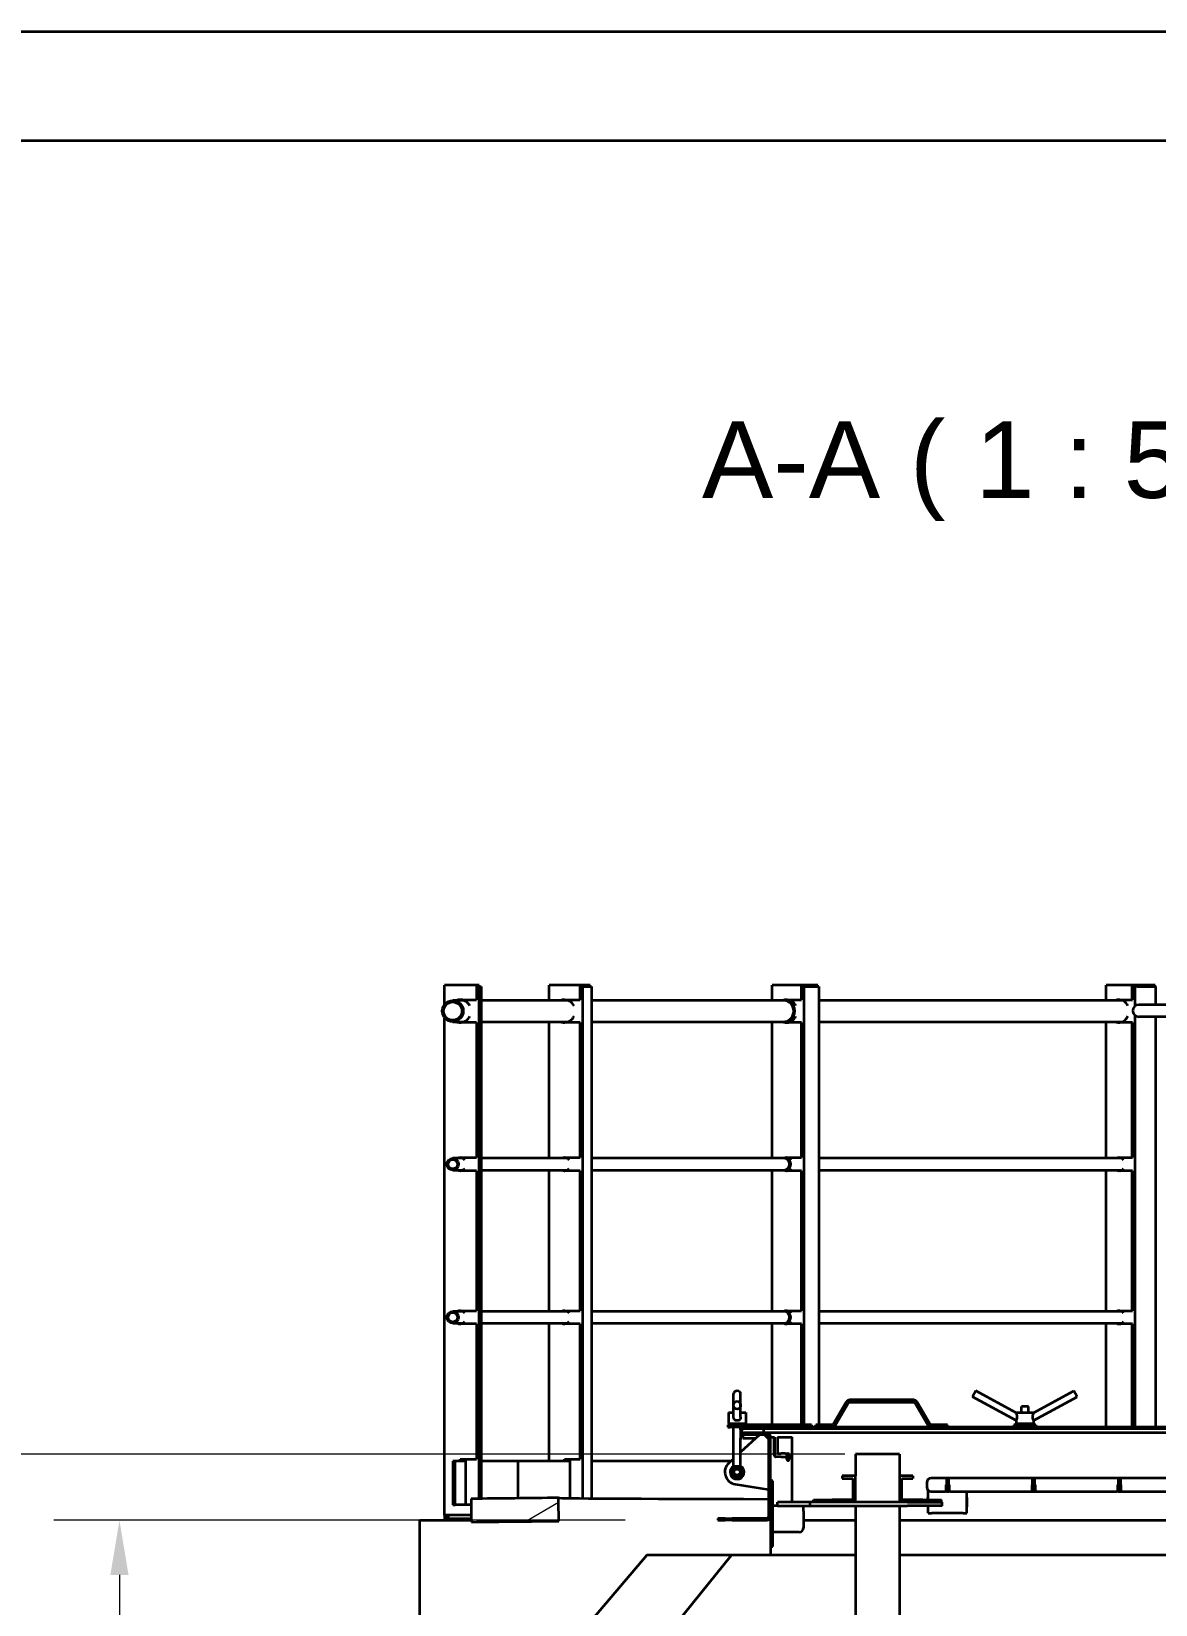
# Model space of a CAD drawing. Header units: millimetres. Extents: x 0 to 42050, y 0 to 29700.
# Drawn here: x 2820 to 5390, y 26104 to 29700 of the extents above; entities that cross this region are included whole.
import ezdxf

# ---------------------------------------------------------------- set-up
doc = ezdxf.new("R2010")
doc.units = ezdxf.units.MM
doc.header["$LTSCALE"] = 50
doc.layers.get('0').update_dxf_attribs({"lineweight": 18})
for name, color, linetype, lineweight in [('Border', 7, 'Continuous', 35), ('Dimension', 7, 'Continuous', 18), ('Hatch', 7, 'Continuous', 18), ('Symbol', 7, 'Continuous', 18), ('Visible', 7, 'Continuous', 35)]:
    doc.layers.add(name, color=color, linetype=linetype, lineweight=lineweight)
doc.styles.add('Label Text', font='arial.ttf')
doc.styles.add('Title', font='arial.ttf')
doc.dimstyles.new('Default - Method 2b', dxfattribs={"dimscale": 50, "dimtxt": 3, "dimasz": 2.5, "dimexe": 3, "dimexo": 0.5, "dimgap": 0.7, "dimtad": 0, "dimtoh": 1, "dimdec": 1, "dimrnd": 1e-08, "dimtxsty": 'Title', "dimcen": 0.09, "dimdle": 10, "dimclrd": 256, "dimclre": 256, "dimclrt": 7, "dimadec": 0, "dimazin": 2, "dimtfac": 0.833333, "dimtdec": 1, "dimtmove": 0, "dimatfit": 3, "dimfxl": 1, "dimtolj": 1, "dimlwd": -1, "dimlwe": -1, "dimarcsym": 0})
pattern_1 = [(100.0002, (0, 0), (-156.33815, -27.5671), [])]
pattern_2 = [(25, (0, 0), (-67.09065, 143.8764), [])]
pattern_3 = [(115.0002, (0, 0), (-143.8761, -67.0912), [])]

# ---------------------------------------------------------------- blocks, each defined once
blk = doc.blocks.new('Borders Bigadan Border')
at = {"layer": 'Border'}
for p, q in [((0, 594), (841, 594)), ((836, 589), (20, 589))]:
    blk.add_line(p, q, dxfattribs=at)
blk = doc.blocks.new('*D28')
at = {"layer": 'Defpoints', "color": 0, "transparency": 16777216}
for p in [(3020.9, 26296.3), (4202.4, 26296.3), (3438.2, 19936.3)]:
    blk.add_point(p, dxfattribs=at)
at = {"layer": 'Dimension', "transparency": 16777216}
for p, q in [((4177.4, 26296.3), (2870.9, 26296.3)), ((3020.9, 26171.3), (3020.9, 23375.5)), ((3020.9, 20061.3), (3020.9, 22857.2)), ((3413.2, 19936.3), (2870.9, 19936.3))]:
    blk.add_line(p, q, dxfattribs=at)
for points in [[(3000, 26171.3), (3041.7, 26171.3), (3020.9, 26296.3)], [(3000, 20061.3), (3041.7, 20061.3), (3020.9, 19936.3)]]:
    blk.add_solid(points, dxfattribs=at)
at = {"layer": 'Dimension', "color": 7, "transparency": 16777216, "insert": (3097.5, 22892.2), "char_height": 150, "attachment_point": 7, "rotation": 90, "style": 'Title'}
blk.add_mtext('\\A1;6360', dxfattribs=at)
blk = doc.blocks.new('*D29')
at = {"layer": 'Defpoints', "color": 0, "transparency": 16777216}
for p in [(4704.5, 26447.8), (2438.2, 19936.3), (3438.2, 19936.3)]:
    blk.add_point(p, dxfattribs=at)
at = {"layer": 'Dimension', "transparency": 16777216}
for p, q in [((4679.5, 26447.8), (2288.2, 26447.8)), ((2438.2, 26322.8), (2438.2, 23437)), ((2438.2, 20061.3), (2438.2, 22947.1)), ((3413.2, 19936.3), (2288.2, 19936.3))]:
    blk.add_line(p, q, dxfattribs=at)
for points in [[(2417.3, 26322.8), (2459, 26322.8), (2438.2, 26447.8)], [(2417.3, 20061.3), (2459, 20061.3), (2438.2, 19936.3)]]:
    blk.add_solid(points, dxfattribs=at)
at = {"layer": 'Dimension', "color": 7, "transparency": 16777216, "insert": (2514.7, 22982.1), "char_height": 150, "attachment_point": 7, "rotation": 90, "style": 'Title'}
blk.add_mtext('\\A1;6511', dxfattribs=at)

msp = doc.modelspace()

# ---------------------------------------------------------------- hatches: boundary and pattern name
at = {"layer": 'Hatch'}
h = msp.add_hatch(dxfattribs=at)
h.set_pattern_fill('ANSI31', color=256, scale=1270, style=0)
h.set_pattern_definition([(45, (0, 0), (-112.2532, 112.2532), [])])
edge = h.paths.add_edge_path()
edge.add_ellipse((3783.16, 27460.34), major_axis=(24.15, 0), ratio=1, start_angle=0, end_angle=360)
edge = h.paths.add_edge_path(flags=0)
edge.add_ellipse((3783.16, 27460.34), major_axis=(-20.9, 0), ratio=1, start_angle=0, end_angle=360)
h = msp.add_hatch(dxfattribs=at)
h.set_pattern_fill('ANSI31', color=256, scale=1270, angle=90.00021, style=0)
h.set_pattern_definition([(135.0002, (0, 0), (-112.2528, -112.2536), [])])
edge = h.paths.add_edge_path()
edge.add_ellipse((3783.16, 27110.34), major_axis=(13.45, 0), ratio=1, start_angle=0, end_angle=360)
edge = h.paths.add_edge_path(flags=0)
edge.add_ellipse((3783.16, 27110.34), major_axis=(-10.8, 0), ratio=1, start_angle=0, end_angle=360)
h = msp.add_hatch(dxfattribs=at)
h.set_pattern_fill('ANSI31', color=256, scale=1270, angle=14.99998, style=0)
h.set_pattern_definition([(60, (0, 0), (-137.4815, 79.37505), [])])
edge = h.paths.add_edge_path()
edge.add_ellipse((3783.16, 26760.34), major_axis=(13.45, 0), ratio=1, start_angle=0, end_angle=360)
edge = h.paths.add_edge_path(flags=0)
edge.add_ellipse((3783.16, 26760.34), major_axis=(-10.8, 0), ratio=1, start_angle=0, end_angle=360)
h = msp.add_hatch(dxfattribs=at)
h.set_pattern_fill('ANSI31', color=256, scale=1270, angle=55.00018, style=0)
h.set_pattern_definition(pattern_1)
edge = h.paths.add_edge_path()
edge.add_ellipse((4433.51, 26559.17), major_axis=(0, 9.1), ratio=0.8790755, start_angle=0, end_angle=360)
h = msp.add_hatch(dxfattribs=at)
h.set_pattern_fill('ANSI31', color=256, scale=1270, angle=55.00018, style=0)
h.set_pattern_definition(pattern_1)
edge = h.paths.add_edge_path()
edge.add_line((4444.51, 26484.34), (4444.51, 26503.34))
edge.add_ellipse((4447.51, 26503.34), major_axis=(0, 3), ratio=1, start_angle=0, end_angle=90, ccw=False)
edge.add_line((4447.51, 26506.34), (6371.51, 26506.34))
edge.add_ellipse((6371.51, 26503.34), major_axis=(3, 0), ratio=1, start_angle=0, end_angle=90, ccw=False)
edge.add_line((6374.51, 26503.34), (6374.51, 26484.34))
edge.add_line((6374.51, 26484.34), (6377.51, 26484.34))
edge.add_line((6377.51, 26484.34), (6377.51, 26503.34))
edge.add_ellipse((6371.51, 26503.34), major_axis=(0, 6), ratio=1, start_angle=270, end_angle=360)
edge.add_line((6371.51, 26509.34), (4447.51, 26509.34))
edge.add_ellipse((4447.51, 26503.34), major_axis=(-6, 0), ratio=1, start_angle=270, end_angle=360)
edge.add_line((4441.51, 26503.34), (4441.51, 26484.34))
edge.add_line((4441.51, 26484.34), (4444.51, 26484.34))
h = msp.add_hatch(dxfattribs=at)
h.set_pattern_fill('ANSI31', color=256, scale=1270, angle=-35, style=0)
h.set_pattern_definition([(10, (0, 0), (-27.56665, 156.3382), [])])
h.paths.add_polyline_path([(4444.51, 26506.34), (4444.51, 26503.34), (4444.51, 26496.34), (4449.51, 26496.34), (4494.51, 26496.34), (4494.51, 26506.34), (4447.51, 26506.34)])
h = msp.add_hatch(dxfattribs=at)
h.set_pattern_fill('ANSI31', color=256, scale=1270, angle=-20, style=0)
h.set_pattern_definition(pattern_2)
edge = h.paths.add_edge_path()
edge.add_line((4422.51, 26300.34), (4422.51, 26296.34))
edge.add_line((4422.51, 26296.34), (4501.51, 26296.34))
edge.add_ellipse((4501.51, 26304.34), major_axis=(8, 0), ratio=1, start_angle=270, end_angle=360)
edge.add_line((4509.51, 26304.34), (4509.51, 26386.34))
edge.add_line((4509.51, 26386.34), (4509.51, 26488.34))
edge.add_ellipse((4501.51, 26488.34), major_axis=(8, 0), ratio=1, start_angle=0, end_angle=90)
edge.add_line((4501.51, 26496.34), (4449.51, 26496.34))
edge.add_line((4449.51, 26496.34), (4449.51, 26492.34))
edge.add_line((4449.51, 26492.34), (4501.51, 26492.34))
edge.add_ellipse((4501.51, 26488.34), major_axis=(4, 0), ratio=1, start_angle=0, end_angle=90, ccw=False)
edge.add_line((4505.51, 26488.34), (4505.51, 26304.34))
edge.add_ellipse((4501.51, 26304.34), major_axis=(0, -4), ratio=1, start_angle=0, end_angle=90, ccw=False)
edge.add_line((4501.51, 26300.34), (4422.51, 26300.34))
h = msp.add_hatch(dxfattribs=at)
h.set_pattern_fill('ANSI31', color=256, scale=1270, angle=75.00018, style=0)
h.set_pattern_definition([(120.0002, (0, 0), (-137.4813, -79.3754), [])])
h.paths.add_polyline_path([(3788.66, 26331.34), (3788.66, 26431.34), (3783.66, 26431.34), (3783.66, 26331.34)])
h = msp.add_hatch(dxfattribs=at)
h.set_pattern_fill('ANSI31', color=256, scale=1270, angle=70.00021, style=0)
h.set_pattern_definition(pattern_3)
h.paths.add_polyline_path([(4509.51, 26236.34), (4515.51, 26236.34), (4515.51, 26386.34), (4509.51, 26386.34), (4509.51, 26304.34)])
h = msp.add_hatch(dxfattribs=at)
h.set_pattern_fill('ANSI31', color=256, scale=1270, angle=70.00021, style=0)
h.set_pattern_definition(pattern_3)
h.paths.add_polyline_path([(4918.01, 26362.34), (4918.01, 26392.34), (4912.01, 26392.34), (4912.01, 26362.34)])
h = msp.add_hatch(dxfattribs=at)
h.set_pattern_fill('ANSI31', color=256, scale=1270, angle=-5.00002, style=0)
h.set_pattern_definition([(40, (0, 0), (-102.0425, 121.6096), [])])
h.paths.add_polyline_path([(5114.51, 26362.34), (5114.51, 26392.34), (5108.51, 26392.34), (5108.51, 26362.34)])
h = msp.add_hatch(dxfattribs=at)
h.set_pattern_fill('ANSI31', color=256, scale=1270, angle=85.00025, style=0)
h.set_pattern_definition([(130.00025, (0, 0), (-121.6091, -102.0431), [])])
h.paths.add_polyline_path([(5310.85, 26362.34), (5310.85, 26392.34), (5304.85, 26392.34), (5304.85, 26362.34)])
h = msp.add_hatch(dxfattribs=at)
h.set_pattern_fill('ANSI31', color=256, scale=1270, angle=-14.99998, style=0)
h.set_pattern_definition([(30, (0, 0), (-79.3751, 137.4815), [])])
h.paths.add_polyline_path([(4025.66, 26294.56), (4025.07, 26347.55), (3825.09, 26345.31), (3825.69, 26292.32)])
h = msp.add_hatch(dxfattribs=at)
h.set_pattern_fill('ANSI31', color=256, scale=1270, angle=-20, style=0)
h.set_pattern_definition(pattern_2)
h.paths.add_polyline_path([(4406.51, 26296.34), (4406.51, 26300.34), (4389.51, 26300.34), (4389.51, 26296.34)])

# ---------------------------------------------------------------- linework, layer by layer
at = {"layer": 'Visible', "color": 9, "true_color": 0xc0c0c0}
for p, q in [((3837.2, 27519.34), (3764.39, 27519.34)), ((3764.39, 27475.54), (3764.39, 27519.34)), ((3843.67, 27519.34), (3837.2, 27519.34)), ((3837.2, 27519.34), (3837.2, 27486.34)), ((3837.42, 27516.34), (3837.42, 27486.34)), ((3837.56, 27516.34), (3837.42, 27516.34)), ((3837.56, 27516.34), (3842.55, 27516.34)), ((3842.55, 27516.34), (3842.55, 26345.51)), ((3843.2, 27516.34), (3842.55, 27516.34)), ((3843.2, 27516.34), (3847.65, 27516.34)), ((3843.67, 27516.34), (3843.67, 27519.34)), ((3847.65, 27516.34), (3848.3, 27516.34)), ((3848.3, 27516.34), (3848.3, 26345.57)), ((4074.13, 27519.34), (4003.55, 27519.34)), ((4003.55, 27484.49), (4003.55, 27519.34)), ((4097.09, 27519.34), (4074.13, 27519.34)), ((4074.13, 27519.34), (4074.13, 27486.34)), ((4074.9, 27516.34), (4074.9, 27486.34)), ((4075.41, 27516.34), (4074.9, 27516.34)), ((4075.41, 27516.34), (4080.24, 27516.34)), ((4080.24, 27516.34), (4080.24, 26346.51)), ((4082.54, 27516.34), (4080.24, 27516.34)), ((4082.54, 27516.34), (4098.35, 27516.34)), ((4097.09, 27516.34), (4097.09, 27519.34)), ((4098.35, 27516.34), (4100.65, 27516.34)), ((4100.65, 27516.34), (4100.65, 26346.34)), ((4579.65, 27519.34), (4513.73, 27519.34)), ((4513.73, 27484.49), (4513.73, 27519.34)), ((4618.31, 27519.34), (4579.65, 27519.34)), ((4579.65, 27519.34), (4579.65, 27486.34)), ((4580.94, 27516.34), (4580.94, 27486.34)), ((4581.8, 27516.34), (4580.94, 27516.34)), ((4581.8, 27516.34), (4586.32, 27516.34)), ((4586.32, 27516.34), (4586.32, 26514.34)), ((4590.18, 27516.34), (4586.32, 27516.34)), ((4590.18, 27516.34), (4616.81, 27516.34)), ((4616.81, 27516.34), (4620.68, 27516.34)), ((4618.31, 27516.34), (4618.31, 27519.34)), ((4620.68, 27516.34), (4620.68, 26514.34)), ((5336.33, 27519.34), (5277.34, 27519.34)), ((5277.34, 27484.49), (5277.34, 27519.34)), ((5389.35, 27519.34), (5336.33, 27519.34)), ((5336.33, 27519.34), (5336.33, 27486.34)), ((5338.1, 27516.34), (5338.1, 27486.34)), ((5339.28, 27516.34), (5338.1, 27516.34)), ((5339.28, 27516.34), (5343.32, 27516.34)), ((5343.32, 27516.34), (5343.32, 27471.47)), ((5348.62, 27516.34), (5343.32, 27516.34)), ((5348.62, 27516.34), (5385.15, 27516.34)), ((5385.15, 27516.34), (5390.45, 27516.34)), ((5389.35, 27516.34), (5389.35, 27519.34)), ((5390.45, 27516.34), (5390.45, 27474.64)), ((3809.31, 27484.49), (3783.16, 27484.49)), ((3800.8, 27486.34), (3837.2, 27486.34)), ((3806.11, 27486.34), (3812.13, 27482.85)), ((3837.2, 27486.34), (3837.42, 27486.34)), ((4048.01, 27484.49), (3848.3, 27484.49)), ((4038.84, 27486.34), (4074.13, 27486.34)), ((4044.92, 27486.34), (4050.75, 27482.85)), ((4074.13, 27486.34), (4074.9, 27486.34)), ((4541.02, 27484.49), (4100.65, 27484.49)), ((4556.22, 27484.49), (4543.98, 27484.49)), ((4546.69, 27486.34), (4579.65, 27486.34)), ((4553.32, 27486.34), (4558.77, 27482.85)), ((4553.81, 27486.03), (4553.81, 27484.49)), ((4579.65, 27486.34), (4580.94, 27486.34)), ((5316.39, 27484.49), (4620.68, 27484.49)), ((5306.84, 27486.34), (5336.33, 27486.34)), ((5313.8, 27486.34), (5318.67, 27482.85)), ((5336.33, 27486.34), (5338.1, 27486.34)), ((3764.39, 26308.34), (3764.39, 27445.13)), ((5343.32, 27450.82), (5343.32, 26509.34)), ((5390.45, 27447.64), (5390.45, 26509.34)), ((3783.16, 27436.19), (3808.77, 27436.19)), ((3837.2, 27434.34), (3800.8, 27434.34)), ((3837.2, 27434.34), (3837.2, 27125.34)), ((3837.42, 27434.34), (3837.2, 27434.34)), ((3837.42, 27434.34), (3837.42, 27125.34)), ((3848.3, 27436.19), (4047.49, 27436.19)), ((4003.55, 27123.79), (4003.55, 27436.19)), ((4032.2, 27436.19), (4032.2, 27435.49)), ((4074.13, 27434.34), (4038.84, 27434.34)), ((4074.13, 27434.34), (4074.13, 27125.34)), ((4074.9, 27434.34), (4074.13, 27434.34)), ((4074.9, 27434.34), (4074.9, 27125.34)), ((4100.65, 27436.19), (4541.02, 27436.19)), ((4513.73, 27123.79), (4513.73, 27436.19)), ((4543.98, 27436.19), (4555.73, 27436.19)), ((4579.65, 27434.34), (4546.69, 27434.34)), ((4553.81, 27436.19), (4553.81, 27435.44)), ((4579.65, 27434.34), (4579.65, 27125.34)), ((4580.94, 27434.34), (4579.65, 27434.34)), ((4580.94, 27434.34), (4580.94, 27125.34)), ((4620.68, 27436.19), (5315.95, 27436.19)), ((5277.34, 27123.79), (5277.34, 27436.19)), ((5336.33, 27434.34), (5306.84, 27434.34)), ((5336.33, 27434.34), (5336.33, 27125.34)), ((5338.1, 27434.34), (5336.33, 27434.34)), ((5338.1, 27434.34), (5338.1, 27125.34)), ((3805.85, 27123.79), (3783.16, 27123.79)), ((3800.8, 27125.34), (3837.2, 27125.34)), ((3803.17, 27125.34), (3806.64, 27123.33)), ((3837.2, 27125.34), (3837.42, 27125.34)), ((4044.66, 27123.79), (3848.3, 27123.79)), ((4038.84, 27125.34), (4074.13, 27125.34)), ((4042.07, 27125.34), (4045.43, 27123.33)), ((4074.13, 27125.34), (4074.9, 27125.34)), ((4541.02, 27123.79), (4100.65, 27123.79)), ((4553.09, 27123.79), (4543.98, 27123.79)), ((4546.69, 27125.34), (4579.65, 27125.34)), ((4550.66, 27125.34), (4553.81, 27123.33)), ((4579.65, 27125.34), (4580.94, 27125.34)), ((5313.58, 27123.79), (4620.68, 27123.79)), ((5306.84, 27125.34), (5336.33, 27125.34)), ((5311.41, 27125.34), (5314.23, 27123.33)), ((5336.33, 27125.34), (5338.1, 27125.34)), ((3783.16, 27096.89), (3805.79, 27096.89)), ((3837.2, 27095.34), (3800.8, 27095.34)), ((3837.2, 27095.34), (3837.2, 26775.34)), ((3837.42, 27095.34), (3837.2, 27095.34)), ((3837.42, 27095.34), (3837.42, 26775.34)), ((3848.3, 27096.89), (4044.6, 27096.89)), ((4003.55, 26773.79), (4003.55, 27096.89)), ((4074.13, 27095.34), (4038.84, 27095.34)), ((4074.13, 27095.34), (4074.13, 26775.34)), ((4074.9, 27095.34), (4074.13, 27095.34)), ((4074.9, 27095.34), (4074.9, 26775.34)), ((4100.65, 27096.89), (4541.02, 27096.89)), ((4513.73, 26773.79), (4513.73, 27096.89)), ((4543.98, 27096.89), (4553.03, 27096.89)), ((4579.65, 27095.34), (4546.69, 27095.34)), ((4579.65, 27095.34), (4579.65, 26775.34)), ((4580.94, 27095.34), (4579.65, 27095.34)), ((4580.94, 27095.34), (4580.94, 26775.34)), ((4620.68, 27096.89), (5313.53, 27096.89)), ((5277.34, 26773.79), (5277.34, 27096.89)), ((5336.33, 27095.34), (5306.84, 27095.34)), ((5336.33, 27095.34), (5336.33, 26775.34)), ((5338.1, 27095.34), (5336.33, 27095.34)), ((5338.1, 27095.34), (5338.1, 26775.34)), ((3805.85, 26773.79), (3783.16, 26773.79)), ((3800.8, 26775.34), (3837.2, 26775.34)), ((3803.17, 26775.34), (3806.64, 26773.33)), ((3837.2, 26775.34), (3837.42, 26775.34)), ((4044.66, 26773.79), (3848.3, 26773.79)), ((4038.84, 26775.34), (4074.13, 26775.34)), ((4042.07, 26775.34), (4045.43, 26773.33)), ((4074.13, 26775.34), (4074.9, 26775.34)), ((4541.02, 26773.79), (4100.65, 26773.79)), ((4553.09, 26773.79), (4543.98, 26773.79)), ((4546.69, 26775.34), (4579.65, 26775.34)), ((4550.66, 26775.34), (4553.81, 26773.33)), ((4579.65, 26775.34), (4580.94, 26775.34)), ((5313.58, 26773.79), (4620.68, 26773.79)), ((5306.84, 26775.34), (5336.33, 26775.34)), ((5311.41, 26775.34), (5314.23, 26773.33)), ((5336.33, 26775.34), (5338.1, 26775.34)), ((3783.16, 26746.89), (3805.79, 26746.89)), ((3837.2, 26745.34), (3800.8, 26745.34)), ((3837.2, 26745.34), (3837.2, 26436.34)), ((3837.42, 26745.34), (3837.2, 26745.34)), ((3837.42, 26745.34), (3837.42, 26436.34)), ((3848.3, 26746.89), (4044.6, 26746.89)), ((4003.55, 26431.34), (4003.55, 26746.89)), ((4074.13, 26745.34), (4038.84, 26745.34)), ((4074.13, 26745.34), (4074.13, 26436.34)), ((4074.9, 26745.34), (4074.13, 26745.34)), ((4074.9, 26745.34), (4074.9, 26436.34)), ((4100.65, 26746.89), (4541.02, 26746.89)), ((4513.73, 26514.34), (4513.73, 26746.89)), ((4543.98, 26746.89), (4553.03, 26746.89)), ((4579.65, 26745.34), (4546.69, 26745.34)), ((4579.65, 26745.34), (4579.65, 26514.34)), ((4580.94, 26745.34), (4579.65, 26745.34)), ((4580.94, 26745.34), (4580.94, 26514.34)), ((4620.68, 26746.89), (5313.53, 26746.89)), ((5277.34, 26509.34), (5277.34, 26746.89)), ((5336.33, 26745.34), (5306.84, 26745.34)), ((5336.33, 26745.34), (5336.33, 26509.34)), ((5338.1, 26745.34), (5336.33, 26745.34)), ((5338.1, 26745.34), (5338.1, 26509.34)), ((3800.3, 26431.34), (3800.3, 26436.34)), ((3800.3, 26436.34), (3837.2, 26436.34)), ((3800.52, 26436.34), (3800.52, 26431.34)), ((3806.55, 26431.34), (3806.55, 26436.34)), ((3806.77, 26436.34), (3806.77, 26431.34)), ((3812.63, 26436.34), (3812.63, 26331.34)), ((3837.2, 26436.34), (3837.42, 26436.34)), ((4038.35, 26431.34), (4038.35, 26436.34)), ((4038.35, 26436.34), (4074.13, 26436.34)), ((4039.12, 26436.34), (4039.12, 26431.34)), ((4051.23, 26436.34), (4051.23, 26346.82)), ((4074.13, 26436.34), (4074.9, 26436.34)), ((3788.66, 26431.34), (3783.66, 26431.34)), ((3783.66, 26431.34), (3783.66, 26331.34)), ((3788.66, 26331.34), (3788.66, 26431.34)), ((3812.63, 26431.34), (3788.66, 26431.34)), ((3932.68, 26431.34), (3848.3, 26431.34)), ((3932.68, 26346.52), (3932.68, 26431.34)), ((3932.92, 26431.34), (3932.68, 26431.34)), ((4051.23, 26431.34), (3932.92, 26431.34)), ((3932.92, 26346.52), (3932.92, 26431.34)), ((4419.32, 26431.34), (4100.65, 26431.34)), ((3783.66, 26331.34), (3788.66, 26331.34)), ((3806.41, 26331.34), (3788.66, 26331.34)), ((3825.25, 26331.34), (3806.41, 26331.34)), ((3708.16, 26296.34), (3825.64, 26296.34)), ((3708.16, 25996.34), (3708.16, 26296.34)), ((3773.37, 26308.34), (3764.39, 26308.34)), ((3765.04, 26296.34), (3765.04, 26308.34)), ((3768.03, 26296.34), (3768.03, 26308.34)), ((3825.61, 26299.34), (3769.35, 26299.34)), ((3769.35, 26299.34), (3769.35, 26296.34)), ((3772.73, 26305.34), (3772.73, 26308.34)), ((3772.73, 26305.34), (3772.73, 26299.34)), ((3825.51, 26308.34), (3773.37, 26308.34)), ((4585.51, 26296.34), (4704.51, 26296.34)), ((4804.51, 26296.34), (6309.51, 26296.34)), ((4509.51, 26236.34), (4509.51, 26216.34)), ((4226.87, 26216.34), (4039.42, 25996.34)), ((4509.51, 26216.34), (4226.87, 26216.34)), ((4242.76, 25996.34), (4420.89, 26216.34)), ((4704.51, 26216.34), (4509.51, 26216.34)), ((6309.51, 26216.34), (4804.51, 26216.34))]:
    msp.add_line(p, q, dxfattribs=at)
at = {"layer": 'Visible'}
for p, q in [((5435.51, 27474.64), (5352.01, 27474.64)), ((5435.51, 27447.64), (5352.01, 27447.64)), ((4425.51, 26559.17), (4425.51, 26585.3)), ((4441.51, 26559.17), (4441.51, 26585.3)), ((4979.14, 26592.34), (4971.51, 26578.27)), ((5071.51, 26524.04), (4971.51, 26578.27)), ((5071.51, 26542.25), (4979.14, 26592.34)), ((5111.51, 26542.25), (5203.89, 26592.34)), ((5111.51, 26524.04), (5211.51, 26578.27)), ((5211.51, 26578.27), (5203.89, 26592.34)), ((4413.51, 26542.34), (4425.51, 26542.34)), ((4413.51, 26542.34), (4413.51, 26517.34)), ((4425.51, 26532.24), (4425.51, 26559.17)), ((4441.51, 26532.24), (4441.51, 26559.17)), ((4441.51, 26542.34), (4453.51, 26542.34)), ((4453.51, 26542.34), (4453.51, 26517.34)), ((4682.8, 26566.6), (4654.07, 26516.84)), ((4658.4, 26514.34), (4687.13, 26564.1)), ((4836.56, 26571.6), (4691.46, 26571.6)), ((4691.46, 26566.6), (4836.56, 26566.6)), ((4840.89, 26564.1), (4869.62, 26514.34)), ((4873.95, 26516.84), (4845.22, 26566.6)), ((5071.51, 26542.34), (5111.51, 26542.34)), ((5071.51, 26542.34), (5071.51, 26542.25)), ((5099.51, 26556.34), (5083.51, 26556.34)), ((5083.51, 26542.34), (5083.51, 26556.34)), ((5099.51, 26542.34), (5099.51, 26556.34)), ((5111.51, 26542.34), (5111.51, 26542.25)), ((4412.51, 26514.34), (4412.51, 26509.34)), ((4412.51, 26514.34), (4417.51, 26514.34)), ((4412.51, 26509.34), (4417.51, 26509.34)), ((4413.51, 26517.34), (4453.51, 26517.34)), ((4603.51, 26514.34), (4417.51, 26514.34)), ((4447.51, 26509.34), (4417.51, 26509.34)), ((4418.51, 26514.34), (4418.51, 26517.34)), ((4425.51, 26420.19), (4425.51, 26509.34)), ((4441.51, 26503.34), (4441.51, 26509.34)), ((4444.51, 26506.34), (4444.51, 26496.34)), ((4494.51, 26506.34), (4444.51, 26506.34)), ((6371.51, 26509.34), (4447.51, 26509.34)), ((4447.51, 26506.34), (6371.51, 26506.34)), ((4448.51, 26514.34), (4448.51, 26517.34)), ((4494.51, 26496.34), (4494.51, 26506.34)), ((4603.51, 26514.34), (4603.51, 26509.34)), ((4649.74, 26514.34), (4613.51, 26514.34)), ((4613.51, 26509.34), (4613.51, 26514.34)), ((4914.51, 26514.34), (4878.28, 26514.34)), ((4914.51, 26509.34), (4914.51, 26514.34)), ((5116.51, 26514.34), (5066.51, 26514.34)), ((5066.51, 26514.34), (5066.51, 26509.34)), ((5071.51, 26524.04), (5071.51, 26517.34)), ((5071.51, 26517.34), (5111.51, 26517.34)), ((5076.51, 26514.34), (5076.51, 26517.34)), ((5106.51, 26514.34), (5106.51, 26517.34)), ((5111.51, 26524.04), (5111.51, 26517.34)), ((5116.51, 26514.34), (5116.51, 26509.34)), ((4441.51, 26503.34), (4441.51, 26484.34)), ((4484.94, 26491.81), (4441.51, 26451.79)), ((4441.51, 26484.34), (4444.51, 26484.34)), ((4441.51, 26420.19), (4441.51, 26484.34)), ((4444.51, 26484.34), (4444.51, 26503.34)), ((4444.51, 26496.34), (4494.51, 26496.34)), ((4446.63, 26496.34), (4446.63, 26484.34)), ((4446.63, 26484.34), (4476.83, 26484.34)), ((4501.51, 26496.34), (4449.51, 26496.34)), ((4449.51, 26496.34), (4449.51, 26492.34)), ((4449.51, 26492.34), (4501.51, 26492.34)), ((4505.51, 26482.34), (4495.51, 26492.34)), ((6317.51, 26496.34), (4501.51, 26496.34)), ((4503.51, 26484.34), (4505.51, 26484.34)), ((4505.51, 26488.34), (4505.51, 26304.34)), ((4509.51, 26304.34), (4509.51, 26488.34)), ((4509.51, 26486.34), (4517.88, 26486.34)), ((4517.88, 26486.34), (4518.92, 26486.34)), ((4517.88, 26445.34), (4517.88, 26486.34)), ((4518.92, 26486.34), (4518.92, 26445.34)), ((4525.61, 26486.34), (4533.98, 26486.34)), ((4525.61, 26486.34), (4525.61, 26450.34)), ((4533.98, 26486.34), (4543.16, 26486.34)), ((4543.16, 26486.34), (4556.63, 26486.34)), ((4556.63, 26486.34), (4559.42, 26486.34)), ((4559.42, 26337.34), (4559.42, 26486.34)), ((4425.51, 26437.04), (4414.54, 26426.93)), ((4533.98, 26441.34), (4521.75, 26441.34)), ((4526.58, 26449.34), (4533.98, 26449.34)), ((4543.16, 26449.34), (4533.98, 26449.34)), ((4533.98, 26441.34), (4543.16, 26441.34)), ((4543.16, 26449.34), (4549.9, 26449.34)), ((4546.36, 26441.34), (4543.16, 26441.34)), ((4547.07, 26436.34), (4547.07, 26440.34)), ((4548.39, 26432.95), (4548.39, 26448.87)), ((4549.9, 26436.34), (4549.9, 26445.34)), ((4552.73, 26445.34), (4552.73, 26436.34)), ((4804.51, 26447.76), (4704.51, 26447.76)), ((4704.51, 26447.76), (4704.51, 26397.76)), ((4804.51, 26447.76), (4804.51, 26397.76)), ((4425.51, 26420.19), (4441.51, 26420.19)), ((4704.51, 26397.76), (4673.83, 26397.76)), ((4673.83, 26397.76), (4673.83, 26391.76)), ((4704.51, 26337.34), (4704.51, 26397.76)), ((4835.2, 26397.76), (4804.51, 26397.76)), ((4804.51, 26397.76), (4804.51, 26337.34)), ((4835.2, 26397.76), (4835.2, 26391.76)), ((4429.04, 26378.69), (4505.51, 26366.34)), ((4515.51, 26386.34), (4509.51, 26386.34)), ((4509.51, 26386.34), (4509.51, 26236.34)), ((4515.51, 26236.34), (4515.51, 26386.34)), ((4673.83, 26391.76), (4698.51, 26391.76)), ((4698.51, 26391.76), (4698.51, 26343.34)), ((4810.51, 26343.34), (4810.51, 26391.76)), ((4810.51, 26391.76), (4835.2, 26391.76)), ((4867.01, 26382.34), (4867.01, 26372.34)), ((4870.51, 26343.34), (4870.51, 26362.84)), ((4870.51, 26362.84), (4873.89, 26362.84)), ((4912.01, 26392.34), (4877.01, 26392.34)), ((4877.01, 26362.34), (4909.51, 26362.34)), ((4912.01, 26362.84), (4910.84, 26362.84)), ((4911.51, 26364.34), (4911.51, 26377.34)), ((4911.51, 26377.34), (4912.01, 26377.34)), ((4918.01, 26392.34), (4912.01, 26392.34)), ((4912.01, 26392.34), (4912.01, 26362.34)), ((4912.01, 26362.34), (4918.01, 26362.34)), ((4918.01, 26362.34), (4918.01, 26392.34)), ((5108.51, 26392.34), (4918.01, 26392.34)), ((4918.01, 26377.34), (4918.51, 26377.34)), ((4919.19, 26362.84), (4918.01, 26362.84)), ((4918.51, 26377.34), (4918.51, 26364.34)), ((4920.51, 26362.34), (5108.01, 26362.34)), ((4958.51, 26312.84), (4958.51, 26362.34)), ((5108.01, 26377.34), (5108.51, 26377.34)), ((5108.01, 26362.34), (5108.01, 26377.34)), ((5114.51, 26392.34), (5108.51, 26392.34)), ((5108.51, 26392.34), (5108.51, 26362.34)), ((5108.51, 26362.34), (5114.51, 26362.34)), ((5304.85, 26392.34), (5114.51, 26392.34)), ((5114.51, 26362.34), (5114.51, 26392.34)), ((5114.51, 26377.34), (5115.01, 26377.34)), ((5115.01, 26377.34), (5115.01, 26362.34)), ((5115.01, 26362.34), (5302.35, 26362.34)), ((5304.35, 26364.34), (5304.35, 26377.34)), ((5304.35, 26377.34), (5304.85, 26377.34)), ((5310.85, 26392.34), (5304.85, 26392.34)), ((5304.85, 26392.34), (5304.85, 26362.34)), ((5304.85, 26362.34), (5310.85, 26362.34)), ((5310.85, 26362.34), (5310.85, 26392.34)), ((5501.31, 26392.34), (5310.85, 26392.34)), ((5310.85, 26377.34), (5311.35, 26377.34)), ((5311.35, 26377.34), (5311.35, 26364.34)), ((5313.35, 26362.34), (5500.81, 26362.34)), ((4525.51, 26329.34), (4515.51, 26329.34)), ((4525.51, 26329.34), (4525.51, 26337.34)), ((4600.51, 26337.34), (4525.51, 26337.34)), ((4525.51, 26329.34), (4600.51, 26329.34)), ((4585.51, 26317.34), (4585.51, 26329.34)), ((4600.51, 26329.34), (4600.51, 26337.34)), ((4822.84, 26337.34), (4600.51, 26337.34)), ((4600.51, 26329.34), (4822.84, 26329.34)), ((4608.36, 26343.34), (4650.88, 26343.34)), ((4608.36, 26337.34), (4608.36, 26343.34)), ((4650.88, 26337.34), (4650.88, 26343.34)), ((4699.15, 26343.34), (4650.88, 26343.34)), ((4699.15, 26337.34), (4699.15, 26343.34)), ((4704.51, 26329.34), (4704.51, 20969.89)), ((4804.51, 26329.34), (4804.51, 20969.89)), ((4858.14, 26343.34), (4809.88, 26343.34)), ((4809.88, 26343.34), (4809.88, 26337.34)), ((4822.84, 26337.34), (4902.51, 26337.34)), ((4902.51, 26329.34), (4822.84, 26329.34)), ((4858.14, 26343.34), (4900.67, 26343.34)), ((4858.14, 26337.34), (4858.14, 26343.34)), ((4870.01, 26348.34), (4870.51, 26348.34)), ((4870.01, 26343.34), (4870.01, 26348.34)), ((4870.01, 26327.34), (4870.01, 26329.34)), ((4870.51, 26327.34), (4870.01, 26327.34)), ((4870.51, 26312.84), (4870.51, 26329.34)), ((4900.67, 26337.34), (4900.67, 26343.34)), ((4902.51, 26329.34), (4902.51, 26337.34)), ((4958.51, 26348.34), (4959.01, 26348.34)), ((4959.01, 26327.34), (4958.51, 26327.34)), ((4959.01, 26348.34), (4959.01, 26327.34)), ((4406.51, 26300.34), (4389.51, 26300.34)), ((4389.51, 26300.34), (4389.51, 26296.34)), ((4389.51, 26296.34), (4406.51, 26296.34)), ((4406.51, 26296.34), (4406.51, 26300.34)), ((4406.51, 26300.34), (4422.51, 26300.34)), ((4422.51, 26296.34), (4406.51, 26296.34)), ((4422.51, 26300.34), (4422.51, 26296.34)), ((4501.51, 26300.34), (4422.51, 26300.34)), ((4422.51, 26296.34), (4501.51, 26296.34)), ((4585.51, 26317.34), (4585.51, 26279.34)), ((4870.51, 26312.84), (4878.51, 26312.84)), ((4950.51, 26312.84), (4878.51, 26312.84)), ((4950.51, 26312.84), (4958.51, 26312.84)), ((4575.51, 26269.34), (4515.51, 26269.34)), ((4509.51, 26236.34), (4515.51, 26236.34))]:
    msp.add_line(p, q, dxfattribs=at)
at = {"layer": 'Visible', "color": 9, "true_color": 0xc0c0c0}
for centre, radius in [((3783.16, 27460.34), 24.15), ((3783.16, 27460.34), 20.9), ((3783.16, 27110.34), 13.45), ((3783.16, 27110.34), 10.8), ((3783.16, 26760.34), 13.45), ((3783.16, 26760.34), 10.8)]:
    msp.add_circle(centre, radius, dxfattribs=at)
at = {"layer": 'Visible'}
for radius in [13.56, 11.58, 8.9, 8, 7]:
    msp.add_circle((4433.51, 26406.34), radius, dxfattribs=at)
for centre, radius, start, end in [((5352.01, 27461.14), 13.5, 90, 270), ((4691.46, 26561.6), 10, 90, 150), ((4691.46, 26561.6), 5, 90, 150), ((4836.56, 26561.6), 10, 30, 90), ((4836.56, 26561.6), 5, 30, 90), ((4447.51, 26503.34), 6, 90, 180), ((4447.51, 26503.34), 3, 90, 180), ((4649.74, 26519.34), 5, 270, 330), ((4649.74, 26519.34), 10, 270, 330), ((4878.28, 26519.34), 10, 210, 270), ((4878.28, 26519.34), 5, 210, 270), ((4486.29, 26490.34), 2, 90, 132.66341), ((4501.51, 26488.34), 8, 0, 90), ((4501.51, 26488.34), 4, 0, 90), ((4433.51, 26406.34), 28, 132.66341, 260.81923), ((4433.51, 26406.34), 16, 120, 60), ((4877.01, 26382.34), 10, 90, 180), ((4877.01, 26372.34), 10, 180, 270), ((4909.51, 26364.34), 2, 270, 0), ((4920.51, 26364.34), 2, 180, 270), ((5302.35, 26364.34), 2, 270, 0), ((5313.35, 26364.34), 2, 180, 270), ((4501.51, 26304.34), 8, 270, 0), ((4501.51, 26304.34), 4, 270, 0), ((4575.51, 26279.34), 10, 270, 0)]:
    msp.add_arc(centre, radius, start, end, dxfattribs=at)
at = {"layer": 'Visible', "color": 9, "true_color": 0xc0c0c0}
for centre, major_axis, ratio, start_param, end_param in [((3800.8, 27460.34), (0, 26), 0.9974146, 0, 0.3795103), ((3801.01, 27460.34), (0, 26), 0.9974146, 0, 0.3795103), ((3807.05, 27460.34), (0, 26), 0.9974146, 0.035139, 0.3795103), ((3807.27, 27460.34), (0, 26), 0.9974146, 0.0429315, 0.3795103), ((3799.16, 27460.34), (0, -26), 0.9974146, 2.0436914, 2.6179939), ((4038.84, 27460.34), (0, 26), 0.966915, 0, 0.3795103), ((4039.6, 27460.34), (0, 26), 0.966915, 0, 0.3795103), ((4038.18, 27460.34), (0, -26), 0.966915, 2.0436914, 2.6179939), ((4546.69, 27460.34), (0, 26), 0.9030507, 0, 0.3795103), ((4547.98, 27460.34), (0, 26), 0.9030507, 0, 0.3795103), ((4541.02, 27460.34), (0, 24.15), 0.9061472, 3.1415927, 6.2831853), ((4543.98, 27460.34), (0, 24.15), 0.9057802, 3.0738164, 6.3509616), ((4547.03, 27460.34), (0, -26), 0.9030507, 2.0436914, 2.6179939), ((5306.84, 27460.34), (0, 26), 0.8080256, 0, 0.3795103), ((5308.6, 27460.34), (0, 26), 0.8080256, 0, 0.3795103), ((5308.17, 27460.34), (0, -26), 0.8080256, 2.0436914, 2.6179939), ((3799.16, 27460.34), (0, -26), 0.9974146, 0.0356981, 1.0979012), ((4038.18, 27460.34), (0, -26), 0.966915, 0.0283181, 1.0979012), ((4547.03, 27460.34), (0, -26), 0.9030507, 0.0201688, 1.0979012), ((4543.98, 27460.34), (0, 20.9), 0.9057802, 4.6201555, 4.8046225), ((5308.17, 27460.34), (0, -26), 0.8080256, 0.0104187, 1.0979012), ((3800.8, 27460.34), (0, -26), 0.9974146, 5.903675, 6.2831853), ((3801.01, 27460.34), (0, -26), 0.9974146, 5.903675, 6.2831853), ((3804.7, 27460.34), (0, -26), 0.9974146, 5.903675, 6.176296), ((3804.91, 27460.34), (0, -26), 0.9974146, 5.903675, 6.1721146), ((3807.05, 27460.34), (0, -26), 0.9974146, 5.903675, 6.1305178), ((3807.27, 27460.34), (0, -26), 0.9974146, 5.903675, 6.126311), ((4038.84, 27460.34), (0, -26), 0.966915, 5.903675, 6.2831853), ((4039.6, 27460.34), (0, -26), 0.966915, 5.903675, 6.2831853), ((4546.69, 27460.34), (0, -26), 0.9030507, 5.903675, 6.2831853), ((4547.98, 27460.34), (0, -26), 0.9030507, 5.903675, 6.2831853), ((4548.32, 27460.34), (0, -26), 0.9030507, 5.903675, 6.2557407), ((5306.84, 27460.34), (0, -26), 0.8080256, 5.903675, 6.2831853), ((5308.6, 27460.34), (0, -26), 0.8080256, 5.903675, 6.2831853), ((5309.93, 27460.34), (0, -26), 0.8080256, 5.903675, 6.2411083), ((3800.8, 27110.34), (0, 15), 0.9974146, 0, 0.4586146), ((3801.01, 27110.34), (0, 15), 0.9974146, 0, 0.4586146), ((3807.05, 27110.34), (0, 15), 0.9974146, 0.2194592, 0.4586146), ((3807.27, 27110.34), (0, 15), 0.9974146, 0.2300478, 0.4586146), ((3799.16, 27110.34), (0, -15), 0.9974146, 2.2624317, 2.6179939), ((4038.84, 27110.34), (0, 15), 0.966915, 0, 0.4586146), ((4039.6, 27110.34), (0, 15), 0.966915, 0, 0.4586146), ((4038.18, 27110.34), (0, -15), 0.966915, 2.2624317, 2.6179939), ((4546.69, 27110.34), (0, 15), 0.9030507, 0, 0.4586146), ((4541.02, 27110.34), (0, 13.45), 0.9061472, 3.1415927, 6.2831853), ((4547.98, 27110.34), (0, 15), 0.9030507, 0, 0.4641154), ((4543.98, 27110.34), (0, 13.45), 0.9057802, 3.0196892, 6.4050888), ((4543.98, 27110.34), (0, 10.8), 0.9057802, 4.0039419, 5.4208361), ((4547.03, 27110.34), (0, -15), 0.9030507, 2.2624317, 2.6179939), ((5306.84, 27110.34), (0, 15), 0.8080256, 0, 0.4586146), ((5308.6, 27110.34), (0, 15), 0.8080256, 0, 0.4586146), ((5308.17, 27110.34), (0, -15), 0.8080256, 2.2624317, 2.6179939), ((3800.8, 27110.34), (0, -15), 0.9974146, 5.8245707, 6.2831853), ((3801.01, 27110.34), (0, -15), 0.9974146, 5.8245707, 6.2831853), ((3804.7, 27110.34), (0, -15), 0.9974146, 5.8245707, 6.0971926), ((3804.91, 27110.34), (0, -15), 0.9974146, 5.8245707, 6.0898562), ((3799.16, 27110.34), (0, -15), 0.9974146, 0.061903, 0.879161), ((3807.05, 27110.34), (0, -15), 0.9974146, 5.8245707, 6.0164363), ((3807.27, 27110.34), (0, -15), 0.9974146, 5.8245707, 6.0089596), ((4038.84, 27110.34), (0, -15), 0.966915, 5.8245707, 6.2831853), ((4039.6, 27110.34), (0, -15), 0.966915, 5.8245707, 6.2831853), ((4038.18, 27110.34), (0, -15), 0.966915, 0.0490979, 0.879161), ((4546.69, 27110.34), (0, -15), 0.9030507, 5.8245707, 6.2831853), ((4547.98, 27110.34), (0, -15), 0.9030507, 5.8190699, 6.2831853), ((4548.32, 27110.34), (0, -15), 0.9030507, 5.8149554, 6.2356026), ((4547.03, 27110.34), (0, -15), 0.9030507, 0.0349639, 0.879161), ((5306.84, 27110.34), (0, -15), 0.8080256, 5.8245707, 6.2831853), ((5308.6, 27110.34), (0, -15), 0.8080256, 5.8245707, 6.2831853), ((5309.93, 27110.34), (0, -15), 0.8080256, 5.8245707, 6.2102086), ((5308.17, 27110.34), (0, -15), 0.8080256, 0.0180597, 0.879161), ((3800.8, 26760.34), (0, 15), 0.9974146, 0, 0.4586146), ((3801.01, 26760.34), (0, 15), 0.9974146, 0, 0.4586146), ((3807.05, 26760.34), (0, 15), 0.9974146, 0.2194592, 0.4586146), ((3807.27, 26760.34), (0, 15), 0.9974146, 0.2300478, 0.4586146), ((3799.16, 26760.34), (0, -15), 0.9974146, 2.2624317, 2.6179939), ((4038.84, 26760.34), (0, 15), 0.966915, 0, 0.4586146), ((4039.6, 26760.34), (0, 15), 0.966915, 0, 0.4586146), ((4038.18, 26760.34), (0, -15), 0.966915, 2.2624317, 2.6179939), ((4546.69, 26760.34), (0, 15), 0.9030507, 0, 0.4586146), ((4541.02, 26760.34), (0, 13.45), 0.9061472, 3.1415927, 6.2831853), ((4547.98, 26760.34), (0, 15), 0.9030507, 0, 0.4641154), ((4543.98, 26760.34), (0, 13.45), 0.9057802, 3.0196892, 6.4050888), ((4543.98, 26760.34), (0, 10.8), 0.9057802, 4.0039419, 5.4208361), ((4547.03, 26760.34), (0, -15), 0.9030507, 2.2624317, 2.6179939), ((5306.84, 26760.34), (0, 15), 0.8080256, 0, 0.4586146), ((5308.6, 26760.34), (0, 15), 0.8080256, 0, 0.4586146), ((5308.17, 26760.34), (0, -15), 0.8080256, 2.2624317, 2.6179939), ((3800.8, 26760.34), (0, -15), 0.9974146, 5.8245707, 6.2831853), ((3801.01, 26760.34), (0, -15), 0.9974146, 5.8245707, 6.2831853), ((3804.7, 26760.34), (0, -15), 0.9974146, 5.8245707, 6.0971926), ((3804.91, 26760.34), (0, -15), 0.9974146, 5.8245707, 6.0898562), ((3799.16, 26760.34), (0, -15), 0.9974146, 0.061903, 0.879161), ((3807.05, 26760.34), (0, -15), 0.9974146, 5.8245707, 6.0164363), ((3807.27, 26760.34), (0, -15), 0.9974146, 5.8245707, 6.0089596), ((4038.84, 26760.34), (0, -15), 0.966915, 5.8245707, 6.2831853), ((4039.6, 26760.34), (0, -15), 0.966915, 5.8245707, 6.2831853), ((4038.18, 26760.34), (0, -15), 0.966915, 0.0490979, 0.879161), ((4546.69, 26760.34), (0, -15), 0.9030507, 5.8245707, 6.2831853), ((4547.98, 26760.34), (0, -15), 0.9030507, 5.8190699, 6.2831853), ((4548.32, 26760.34), (0, -15), 0.9030507, 5.8149554, 6.2356026), ((4547.03, 26760.34), (0, -15), 0.9030507, 0.0349639, 0.879161), ((5306.84, 26760.34), (0, -15), 0.8080256, 5.8245707, 6.2831853), ((5308.6, 26760.34), (0, -15), 0.8080256, 5.8245707, 6.2831853), ((5309.93, 26760.34), (0, -15), 0.8080256, 5.8245707, 6.2102086), ((5308.17, 26760.34), (0, -15), 0.8080256, 0.0180597, 0.879161)]:
    msp.add_ellipse(centre, major_axis=major_axis, ratio=ratio, start_param=start_param, end_param=end_param, dxfattribs=at)
at = {"layer": 'Visible'}
for centre, major_axis, ratio, start_param, end_param in [((4433.51, 26585.3), (-8, 0), 0.8790755, 3.1415927, 6.2831853), ((4521.75, 26445.34), (0, -4), 0.9659258, 4.712389, 6.2831853), ((4522.78, 26445.34), (0, -4), 0.9659258, 4.712389, 6.2831853), ((4526.58, 26450.34), (0, -1), 0.9659258, 4.712389, 6.2831853), ((4546.36, 26440.34), (0, 1), 0.7071068, 4.712389, 6.2831853), ((4547.07, 26445.34), (0, 4), 0.7071068, 4.712389, 6.2831853), ((4549.9, 26436.34), (0, -4), 0.7071068, 4.712389, 7.8539816), ((4547.07, 26436.34), (0, 4), 0.7071068, 3.6651914, 4.712389), ((4549.9, 26445.34), (0, 4), 0.7071068, 4.712389, 6.2831853), ((11853.29, 26355.56), (-7828.22, -8.01), 0.0011833, 0.0007418, 0.3521677), ((11853.29, 26355.56), (7828.22, 8.01), 0.0011833, 3.6104945, 3.6106358), ((11853.29, 26355.56), (7828.22, 8.01), 0.0011833, 3.6349246, 3.6350594), ((11853.35, 26300.53), (-8027.66, -8.22), 0.0011833, 6.2824932, 6.2834897), ((11853.35, 26302.56), (-7827.69, -8.01), 0.0011833, 6.2824752, 6.2834972)]:
    msp.add_ellipse(centre, major_axis=major_axis, ratio=ratio, start_param=start_param, end_param=end_param, dxfattribs=at)
msp.add_ellipse((4433.51, 26559.17), major_axis=(0, 9.1), ratio=0.8790755, dxfattribs=at)
at = {"layer": 'Visible', "color": 9, "true_color": 0xc0c0c0}
for points, knots in [([(4551.7, 27103.87), (4552.35, 27104.91), (4552.83, 27106.06), (4553.45, 27108.49), (4553.57, 27109.76), (4553.43, 27112.31), (4553.16, 27113.57), (4552.44, 27115.47), (4552.1, 27116.16), (4551.7, 27116.8)], [2.5431327, 2.5431327, 2.5431327, 2.5431327, 2.8680662, 2.8680662, 3.202802, 3.202802, 3.5392761, 3.5392761, 3.7400526, 3.7400526, 3.7400526, 3.7400526]), ([(4551.7, 26766.8), (4551.72, 26766.78), (4551.74, 26766.75), (4552.4, 26765.65), (4552.88, 26764.49), (4553.47, 26762.05), (4553.58, 26760.77), (4553.41, 26758.23), (4553.13, 26756.97), (4552.4, 26755.12), (4552.08, 26754.48), (4551.7, 26753.87)], [4.113929, 4.113929, 4.113929, 4.113929, 4.122801, 4.122801, 4.4508716, 4.4508716, 4.785765, 4.785765, 5.1221993, 5.1221993, 5.3108489, 5.3108489, 5.3108489, 5.3108489])]:
    msp.add_open_spline(points, degree=3, knots=knots, dxfattribs=at)
at = {"layer": 'Visible'}
for points, knots in [([(5071.51, 26542.25), (5071.51, 26542.25), (5071.54, 26542.17), (5071.62, 26541.87), (5071.69, 26541.64), (5071.92, 26540.8), (5072.14, 26539.99), (5072.54, 26538.21), (5072.76, 26537.09), (5073.09, 26534.7), (5073.18, 26533.43), (5073.18, 26531.17), (5073.1, 26530.01), (5072.78, 26527.92), (5072.54, 26526.97), (5072.11, 26525.56), (5071.9, 26524.98), (5071.59, 26524.23), (5071.51, 26524.04), (5071.51, 26524.04)], [1.3676178, 1.3676178, 1.3676178, 1.3676178, 1.5312304, 1.5312304, 1.6948429, 1.6948429, 2.0220679, 2.0220679, 2.3786518, 2.3786518, 2.7352357, 2.7352357, 3.0571869, 3.0571869, 3.3791381, 3.3791381, 3.6795715, 3.6795715, 3.9800049, 3.9800049, 3.9800049, 3.9800049]), ([(5109.84, 26532.24), (5109.84, 26533.43), (5109.94, 26534.7), (5110.26, 26537.09), (5110.49, 26538.21), (5110.89, 26539.99), (5111.1, 26540.8), (5111.34, 26541.64), (5111.4, 26541.87), (5111.49, 26542.17), (5111.51, 26542.25), (5111.51, 26542.25)], [0, 0, 0, 0, 0.3565839, 0.3565839, 0.7131678, 0.7131678, 1.0403928, 1.0403928, 1.2040053, 1.2040053, 1.3676178, 1.3676178, 1.3676178, 1.3676178]), ([(4441.51, 26532.24), (4441.51, 26531.17), (4441.33, 26530.01), (4440.53, 26527.92), (4439.9, 26526.97), (4438.44, 26525.56), (4437.54, 26524.98), (4435.58, 26524.23), (4434.51, 26524.04), (4432.51, 26524.04), (4431.44, 26524.23), (4429.48, 26524.98), (4428.59, 26525.56), (4427.13, 26526.97), (4426.5, 26527.92), (4425.69, 26530.01), (4425.51, 26531.17), (4425.51, 26532.24)], [2.7352357, 2.7352357, 2.7352357, 2.7352357, 3.0571869, 3.0571869, 3.3791381, 3.3791381, 3.6795715, 3.6795715, 3.9800049, 3.9800049, 4.2804383, 4.2804383, 4.5808717, 4.5808717, 4.9028228, 4.9028228, 5.224774, 5.224774, 5.224774, 5.224774]), ([(5111.51, 26524.04), (5111.51, 26524.04), (5111.43, 26524.23), (5111.13, 26524.98), (5110.91, 26525.56), (5110.48, 26526.97), (5110.25, 26527.92), (5109.92, 26530.01), (5109.84, 26531.17), (5109.84, 26532.24)], [3.9800049, 3.9800049, 3.9800049, 3.9800049, 4.2804383, 4.2804383, 4.5808717, 4.5808717, 4.9028228, 4.9028228, 5.224774, 5.224774, 5.224774, 5.224774]), ([(4509.51, 26488.34), (4509.51, 26490.08), (4509.11, 26491.47), (4508.33, 26492.75), (4508.18, 26492.97), (4507.61, 26493.69), (4507.14, 26494.12), (4506.63, 26494.49)], [0, 0, 0, 0, 0.27672696, 0.27672696, 0.33663418, 0.33663418, 0.49173782, 0.49173782, 0.49173782, 0.49173782]), ([(4025.07, 26347.55), (3991.75, 26347.18), (3958.4, 26346.81), (3891.76, 26346.06), (3858.41, 26345.69), (3825.09, 26345.31)], [-19.995078, -19.995078, -19.995078, -19.995078, -9.9975912, -9.9975912, 0, 0, 0, 0]), ([(3825.09, 26345.31), (3825.19, 26336.48), (3825.29, 26327.65), (3825.49, 26309.98), (3825.59, 26301.15), (3825.69, 26292.32)], [-5.3000056, -5.3000056, -5.3000056, -5.3000056, -2.6500028, -2.6500028, 0, 0, 0, 0]), ([(4025.66, 26294.56), (4025.56, 26303.39), (4025.46, 26312.22), (4025.27, 26329.89), (4025.17, 26338.72), (4025.07, 26347.55)], [-5.3000018, -5.3000018, -5.3000018, -5.3000018, -2.6500009, -2.6500009, 0, 0, 0, 0]), ([(3825.69, 26292.32), (3859.01, 26292.69), (3892.35, 26293.06), (3958.99, 26293.81), (3992.34, 26294.18), (4025.66, 26294.56)], [-19.9936576, -19.9936576, -19.9936576, -19.9936576, -9.9967773, -9.9967773, 0, 0, 0, 0]), ([(4509.51, 26304.34), (4509.51, 26302.59), (4509.11, 26301.2), (4508.33, 26299.92), (4508.18, 26299.7), (4507.61, 26298.98), (4507.14, 26298.55), (4506.63, 26298.18)], [0, 0, 0, 0, 0.27672696, 0.27672696, 0.33663418, 0.33663418, 0.49173782, 0.49173782, 0.49173782, 0.49173782])]:
    msp.add_open_spline(points, degree=3, knots=knots, dxfattribs=at)
for points in [[(4427.72, 26416.37), (4425.03, 26414.81), (4421.93, 26413.02)], [(4421.93, 26413.02), (4421.93, 26409.44), (4421.93, 26406.34)], [(4421.93, 26406.34), (4421.93, 26403.23), (4421.93, 26399.65)], [(4421.93, 26399.65), (4425.03, 26397.86), (4427.72, 26396.3)], [(4433.51, 26419.71), (4430.41, 26417.92), (4427.72, 26416.37)], [(4439.3, 26416.37), (4436.62, 26417.92), (4433.51, 26419.71)], [(4445.1, 26413.02), (4441.99, 26414.81), (4439.3, 26416.37)], [(4439.3, 26396.3), (4441.99, 26397.86), (4445.1, 26399.65)], [(4445.1, 26406.34), (4445.1, 26409.44), (4445.1, 26413.02)], [(4445.1, 26399.65), (4445.1, 26403.23), (4445.1, 26406.34)], [(4427.72, 26396.3), (4430.41, 26394.75), (4433.51, 26392.96)], [(4433.51, 26392.96), (4436.62, 26394.75), (4439.3, 26396.3)]]:
    msp.add_rational_spline(points, [1, 1.0379548493, 1], degree=2, dxfattribs=at)

# ---------------------------------------------------------------- block references
at = {"xscale": 50, "yscale": 50, "zscale": 50}
msp.add_blockref('Borders Bigadan Border', (0, 0), dxfattribs=at)

# ---------------------------------------------------------------- texts
at = {"layer": 'Symbol', "insert": (4353.14, 28580.97), "char_height": 175, "attachment_point": 7, "style": 'Label Text'}
msp.add_mtext('A-A ( 1 : 50 )', dxfattribs=at)

# ---------------------------------------------------------------- dimensions: what is measured, and where the dimension line sits
at = {"layer": 'Dimension'}
for base, p1, p2, override, picture, middle in [((2438.16, 19936.34), (4704.51, 26447.76), (3438.16, 19936.34), {"dimgap": 0.7, "dimtoh": 0, "dimdec": 0, "dimtol": 0, "dimlim": 0, "dimtp": 0, "dimtm": 0, "dimtdec": 0, "dimtofl": 0, "dimatfit": 1}, '*D29', (2438.16, 23192.05)), ((3020.86, 26296.34), (3438.16, 19936.34), (4202.4, 26296.34), {"dimgap": 0.7, "dimtoh": 0, "dimdec": 1, "dimtol": 0, "dimlim": 0, "dimtp": 0, "dimtm": 0, "dimtdec": 1, "dimtofl": 0, "dimatfit": 1}, '*D28', (3020.86, 23116.34))]:
    dim = msp.add_linear_dim(base=base, p1=p1, p2=p2, angle=90, dimstyle='Default - Method 2b', override=override, dxfattribs=at)
    dim.commit()
    dim.dimension.update_dxf_attribs({"geometry": picture, "text_midpoint": middle, "dimtype": 160})

doc.saveas('drawing.dxf')
